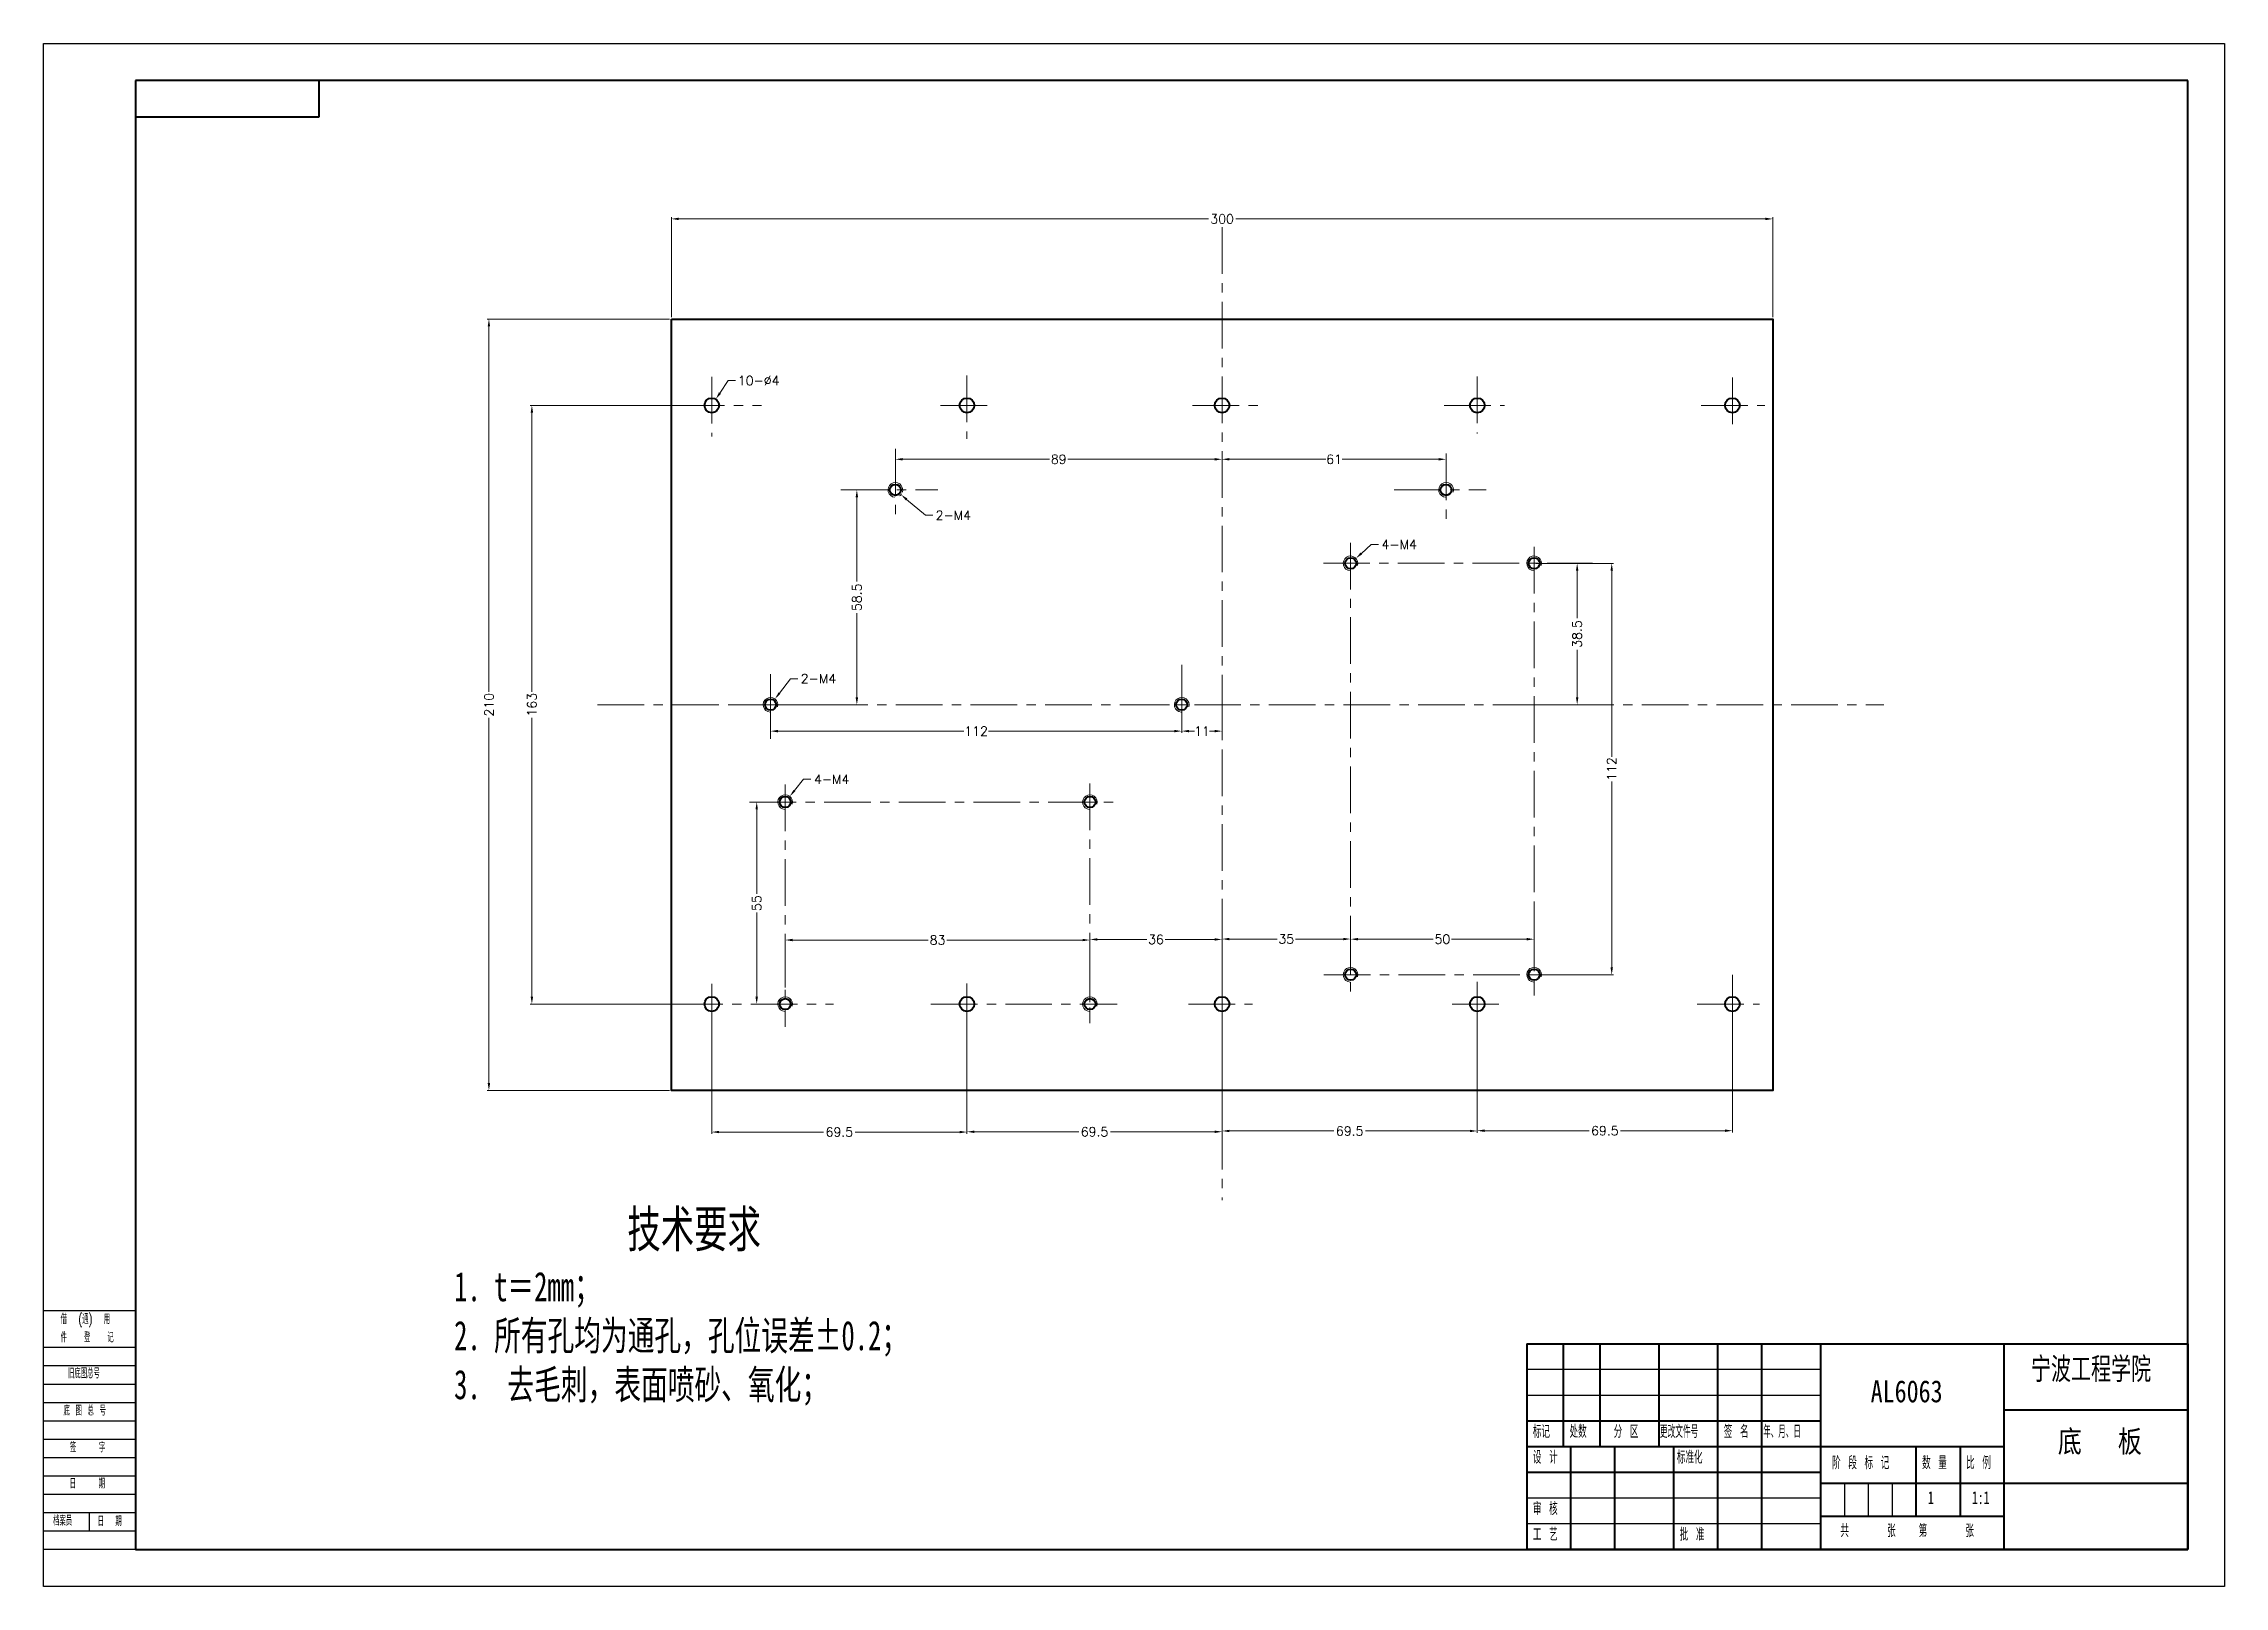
# Model space of a CAD drawing. Header units: millimetres. Extents: x 3503 to 5815, y 10620 to 13746.
# Drawn here: x 3503 to 4097, y 10620 to 11040 of the extents above; entities outside this region: 2.
import ezdxf

# ---------------------------------------------------------------- set-up
doc = ezdxf.new("R2010")
doc.units = ezdxf.units.MM
doc.header["$PDMODE"] = 3
doc.header["$PDSIZE"] = 0.3125
doc.linetypes.add('CENTERX2', pattern=[20.32, 12.7, -2.54, 2.54, -2.54])
doc.linetypes.add('EB_DASHDOT', pattern=[39, 30, -3, 3, -3])
for name, color, linetype, lineweight in [('CAXA0', 7, 'Continuous', 40), ('CAXA1', 1, 'EB_DASHDOT', 15), ('CAXA3', 7, 'Continuous', 25), ('dim', 82, 'Continuous', 15), ('中心线层', 1, 'CENTERX2', 15), ('粗实线', 7, 'Continuous', 40)]:
    doc.layers.add(name, color=color, linetype=linetype, lineweight=lineweight)
doc.styles.add('ROMANC', font='romanc.shx', dxfattribs={"bigfont": 'gbcbig.shx'})
doc.styles.add('TextStyle0', font='txt', dxfattribs={"width": 0.599418, "bigfont": 'gbcbig.shx'})
doc.styles.add('TextStyle1', font='txt', dxfattribs={"width": 0.585181, "bigfont": 'gbcbig.shx'})
doc.styles.add('UserTxtStyle1', font='txt', dxfattribs={"width": 0.667, "bigfont": 'gbcbig.shx'})
doc.styles.add('标准', font='txt', dxfattribs={"width": 0.667, "bigfont": 'gbcbig.shx'})
doc.dimstyles.new('YanXiu', dxfattribs={"dimtxt": 2.5, "dimasz": 2.2, "dimexe": 0.66, "dimexo": 0.66, "dimgap": 0.66, "dimtad": 0, "dimtoh": 1, "dimdsep": 46, "dimtxsty": 'ROMANC', "dimcen": 0, "dimclrd": 256, "dimclre": 131, "dimclrt": 42, "dimazin": 2, "dimtfac": 1, "dimtofl": 0, "dimtmove": 0, "dimatfit": 3, "dimfxl": 0, "dimlwd": 5, "dimlwe": 5, "dimarcsym": 0})

# ---------------------------------------------------------------- blocks, each defined once
blk = doc.blocks.new('*D1825')
at = {"layer": 'Defpoints', "color": 0, "transparency": 16777216}
for p in [(3673.65, 10964.98), (3623.95, 10754.98), (3673.65, 10754.98)]:
    blk.add_point(p, dxfattribs=at)
at = {"layer": 'dim', "color": 131, "lineweight": 13, "transparency": 16777216}
for p, q in [((3673.15, 10964.98), (3623.45, 10964.98)), ((3673.15, 10754.98), (3623.45, 10754.98))]:
    blk.add_line(p, q, dxfattribs=at)
at = {"layer": 'dim', "lineweight": 13, "transparency": 16777216}
for p, q in [((3623.95, 10962.98), (3623.95, 10863.52)), ((3623.95, 10756.98), (3623.95, 10856.45))]:
    blk.add_line(p, q, dxfattribs=at)
at = {"layer": 'dim', "transparency": 16777216}
for points in [[(3623.61, 10962.98), (3624.28, 10962.98), (3623.95, 10964.98)], [(3623.61, 10756.98), (3624.28, 10756.98), (3623.95, 10754.98)]]:
    blk.add_solid(points, dxfattribs=at)
at = {"layer": 'dim', "color": 42, "transparency": 16777216, "insert": (3623.95, 10859.98), "char_height": 2.5, "attachment_point": 5, "rotation": 90, "style": 'ROMANC'}
blk.add_mtext('210', dxfattribs=at)
blk = doc.blocks.new('*D1826')
at = {"layer": 'Defpoints', "color": 0, "transparency": 16777216}
for p in [(3680.65, 10941.48), (3635.65, 10778.48), (3680.65, 10778.48)]:
    blk.add_point(p, dxfattribs=at)
at = {"layer": 'dim', "color": 131, "lineweight": 13, "transparency": 16777216}
for p, q in [((3680.15, 10941.48), (3635.15, 10941.48)), ((3680.15, 10778.48), (3635.15, 10778.48))]:
    blk.add_line(p, q, dxfattribs=at)
at = {"layer": 'dim', "lineweight": 13, "transparency": 16777216}
for p, q in [((3635.65, 10939.48), (3635.65, 10863.52)), ((3635.65, 10780.48), (3635.65, 10856.45))]:
    blk.add_line(p, q, dxfattribs=at)
at = {"layer": 'dim', "transparency": 16777216}
for points in [[(3635.32, 10939.48), (3635.98, 10939.48), (3635.65, 10941.48)], [(3635.32, 10780.48), (3635.98, 10780.48), (3635.65, 10778.48)]]:
    blk.add_solid(points, dxfattribs=at)
at = {"layer": 'dim', "color": 42, "transparency": 16777216, "insert": (3635.65, 10859.98), "char_height": 2.5, "attachment_point": 5, "rotation": 90, "style": 'ROMANC'}
blk.add_mtext('163', dxfattribs=at)
blk = doc.blocks.new('*D1827')
at = {"layer": 'Defpoints', "color": 0, "transparency": 16777216}
for p in [(3973.65, 10992.25), (3673.65, 10964.98), (3973.65, 10964.98)]:
    blk.add_point(p, dxfattribs=at)
at = {"layer": 'dim', "color": 131, "lineweight": 13, "transparency": 16777216}
for p, q in [((3673.65, 10965.48), (3673.65, 10992.75)), ((3973.65, 10965.48), (3973.65, 10992.75))]:
    blk.add_line(p, q, dxfattribs=at)
at = {"layer": 'dim', "lineweight": 13, "transparency": 16777216}
for p, q in [((3675.65, 10992.25), (3819.94, 10992.25)), ((3971.65, 10992.25), (3827.36, 10992.25))]:
    blk.add_line(p, q, dxfattribs=at)
at = {"layer": 'dim', "transparency": 16777216}
for points in [[(3675.65, 10992.59), (3675.65, 10991.92), (3673.65, 10992.25)], [(3971.65, 10992.59), (3971.65, 10991.92), (3973.65, 10992.25)]]:
    blk.add_solid(points, dxfattribs=at)
at = {"layer": 'dim', "color": 42, "transparency": 16777216, "insert": (3823.65, 10992.25), "char_height": 2.5, "attachment_point": 5, "style": 'ROMANC'}
blk.add_mtext('300', dxfattribs=at)
blk = doc.blocks.new('*D1834')
at = {"layer": 'Defpoints', "color": 0, "transparency": 16777216}
for p in [(3858.65, 10799.73), (3908.65, 10796.16), (3908.65, 10790.48)]:
    blk.add_point(p, dxfattribs=at)
at = {"layer": 'dim', "color": 131, "lineweight": 13, "transparency": 16777216}
for p, q in [((3858.65, 10799.23), (3858.65, 10795.66)), ((3908.65, 10790.98), (3908.65, 10796.66))]:
    blk.add_line(p, q, dxfattribs=at)
at = {"layer": 'dim', "lineweight": 13, "transparency": 16777216}
for p, q in [((3860.65, 10796.16), (3881.13, 10796.16)), ((3906.65, 10796.16), (3886.17, 10796.16))]:
    blk.add_line(p, q, dxfattribs=at)
at = {"layer": 'dim', "transparency": 16777216}
for points in [[(3860.65, 10796.49), (3860.65, 10795.82), (3858.65, 10796.16)], [(3906.65, 10796.49), (3906.65, 10795.82), (3908.65, 10796.16)]]:
    blk.add_solid(points, dxfattribs=at)
at = {"layer": 'dim', "color": 42, "transparency": 16777216, "insert": (3883.65, 10796.16), "char_height": 2.5, "attachment_point": 5, "style": 'ROMANC'}
blk.add_mtext('50', dxfattribs=at)
blk = doc.blocks.new('*D1835')
at = {"layer": 'Defpoints', "color": 0, "transparency": 16777216}
for p in [(3908.65, 10898.48), (3908.65, 10786.48), (3929.77, 10786.48)]:
    blk.add_point(p, dxfattribs=at)
at = {"layer": 'dim', "color": 131, "lineweight": 13, "transparency": 16777216}
for p, q in [((3909.15, 10898.48), (3930.27, 10898.48)), ((3909.15, 10786.48), (3930.27, 10786.48))]:
    blk.add_line(p, q, dxfattribs=at)
at = {"layer": 'dim', "lineweight": 13, "transparency": 16777216}
for p, q in [((3929.77, 10896.48), (3929.77, 10845.84)), ((3929.77, 10788.48), (3929.77, 10839.13))]:
    blk.add_line(p, q, dxfattribs=at)
at = {"layer": 'dim', "transparency": 16777216}
for points in [[(3929.44, 10896.48), (3930.11, 10896.48), (3929.77, 10898.48)], [(3929.44, 10788.48), (3930.11, 10788.48), (3929.77, 10786.48)]]:
    blk.add_solid(points, dxfattribs=at)
at = {"layer": 'dim', "color": 42, "transparency": 16777216, "insert": (3929.77, 10842.48), "char_height": 2.5, "attachment_point": 5, "rotation": 90, "style": 'ROMANC'}
blk.add_mtext('112', dxfattribs=at)
blk = doc.blocks.new('*D1837')
at = {"layer": 'Defpoints', "color": 0, "transparency": 16777216}
for p in [(3724.17, 10918.48), (3730.65, 10918.48), (3704.65, 10859.98)]:
    blk.add_point(p, dxfattribs=at)
at = {"layer": 'dim', "color": 131, "lineweight": 13, "transparency": 16777216}
for p, q in [((3730.15, 10918.48), (3723.67, 10918.48)), ((3705.15, 10859.98), (3724.67, 10859.98))]:
    blk.add_line(p, q, dxfattribs=at)
at = {"layer": 'dim', "lineweight": 13, "transparency": 16777216}
for p, q in [((3724.17, 10916.48), (3724.17, 10893.54)), ((3724.17, 10861.98), (3724.17, 10884.93))]:
    blk.add_line(p, q, dxfattribs=at)
at = {"layer": 'dim', "transparency": 16777216}
for points in [[(3723.83, 10916.48), (3724.5, 10916.48), (3724.17, 10918.48)], [(3723.83, 10861.98), (3724.5, 10861.98), (3724.17, 10859.98)]]:
    blk.add_solid(points, dxfattribs=at)
at = {"layer": 'dim', "color": 42, "transparency": 16777216, "insert": (3724.17, 10889.23), "char_height": 2.5, "attachment_point": 5, "rotation": 90, "style": 'ROMANC'}
blk.add_mtext('58.5', dxfattribs=at)
blk = doc.blocks.new('*D1839')
at = {"layer": 'Defpoints', "color": 0, "transparency": 16777216}
for p in [(3787.65, 10795.93), (3704.65, 10782.48), (3787.65, 10782.48)]:
    blk.add_point(p, dxfattribs=at)
at = {"layer": 'dim', "color": 131, "lineweight": 13, "transparency": 16777216}
for p, q in [((3704.65, 10782.98), (3704.65, 10796.43)), ((3787.65, 10782.98), (3787.65, 10796.43))]:
    blk.add_line(p, q, dxfattribs=at)
at = {"layer": 'dim', "lineweight": 13, "transparency": 16777216}
for p, q in [((3706.65, 10795.93), (3743.63, 10795.93)), ((3785.65, 10795.93), (3748.67, 10795.93))]:
    blk.add_line(p, q, dxfattribs=at)
at = {"layer": 'dim', "transparency": 16777216}
for points in [[(3706.65, 10796.26), (3706.65, 10795.6), (3704.65, 10795.93)], [(3785.65, 10796.26), (3785.65, 10795.6), (3787.65, 10795.93)]]:
    blk.add_solid(points, dxfattribs=at)
at = {"layer": 'dim', "color": 42, "transparency": 16777216, "insert": (3746.15, 10795.93), "char_height": 2.5, "attachment_point": 5, "style": 'ROMANC'}
blk.add_mtext('83', dxfattribs=at)
blk = doc.blocks.new('*D1840')
at = {"layer": 'Defpoints', "color": 0, "transparency": 16777216}
for p in [(3704.65, 10833.48), (3696.89, 10778.48), (3704.65, 10778.48)]:
    blk.add_point(p, dxfattribs=at)
at = {"layer": 'dim', "color": 131, "lineweight": 13, "transparency": 16777216}
for p, q in [((3704.15, 10833.48), (3696.39, 10833.48)), ((3704.15, 10778.48), (3696.39, 10778.48))]:
    blk.add_line(p, q, dxfattribs=at)
at = {"layer": 'dim', "lineweight": 13, "transparency": 16777216}
for p, q in [((3696.89, 10831.48), (3696.89, 10808.51)), ((3696.89, 10780.48), (3696.89, 10803.46))]:
    blk.add_line(p, q, dxfattribs=at)
at = {"layer": 'dim', "transparency": 16777216}
for points in [[(3696.55, 10831.48), (3697.22, 10831.48), (3696.89, 10833.48)], [(3696.55, 10780.48), (3697.22, 10780.48), (3696.89, 10778.48)]]:
    blk.add_solid(points, dxfattribs=at)
at = {"layer": 'dim', "color": 42, "transparency": 16777216, "insert": (3696.89, 10805.98), "char_height": 2.5, "attachment_point": 5, "rotation": 90, "style": 'ROMANC'}
blk.add_mtext('55', dxfattribs=at)
blk = doc.blocks.new('*D1841')
at = {"layer": 'Defpoints', "color": 0, "transparency": 16777216}
for p in [(3684.65, 10778.48), (3754.15, 10778.48), (3754.15, 10743.65)]:
    blk.add_point(p, dxfattribs=at)
at = {"layer": 'dim', "color": 131, "lineweight": 13, "transparency": 16777216}
for p, q in [((3684.65, 10777.99), (3684.65, 10743.15)), ((3754.15, 10777.99), (3754.15, 10743.15))]:
    blk.add_line(p, q, dxfattribs=at)
at = {"layer": 'dim', "lineweight": 13, "transparency": 16777216}
for p, q in [((3686.65, 10743.65), (3715.09, 10743.65)), ((3752.15, 10743.65), (3723.71, 10743.65))]:
    blk.add_line(p, q, dxfattribs=at)
at = {"layer": 'dim', "transparency": 16777216}
for points in [[(3686.65, 10743.99), (3686.65, 10743.32), (3684.65, 10743.65)], [(3752.15, 10743.99), (3752.15, 10743.32), (3754.15, 10743.65)]]:
    blk.add_solid(points, dxfattribs=at)
at = {"layer": 'dim', "color": 42, "transparency": 16777216, "insert": (3719.4, 10743.65), "char_height": 2.5, "attachment_point": 5, "style": 'ROMANC'}
blk.add_mtext('69.5', dxfattribs=at)
blk = doc.blocks.new('*D1842')
at = {"layer": 'Defpoints', "color": 0, "transparency": 16777216}
for p in [(3754.15, 10778.48), (3823.65, 10778.48), (3823.65, 10743.73)]:
    blk.add_point(p, dxfattribs=at)
at = {"layer": 'dim', "color": 131, "lineweight": 13, "transparency": 16777216}
for p, q in [((3754.15, 10777.99), (3754.15, 10743.23)), ((3823.65, 10777.99), (3823.65, 10743.23))]:
    blk.add_line(p, q, dxfattribs=at)
at = {"layer": 'dim', "lineweight": 13, "transparency": 16777216}
for p, q in [((3756.15, 10743.73), (3784.59, 10743.73)), ((3821.65, 10743.73), (3793.21, 10743.73))]:
    blk.add_line(p, q, dxfattribs=at)
at = {"layer": 'dim', "transparency": 16777216}
for points in [[(3756.15, 10744.06), (3756.15, 10743.4), (3754.15, 10743.73)], [(3821.65, 10744.06), (3821.65, 10743.4), (3823.65, 10743.73)]]:
    blk.add_solid(points, dxfattribs=at)
at = {"layer": 'dim', "color": 42, "transparency": 16777216, "insert": (3788.9, 10743.73), "char_height": 2.5, "attachment_point": 5, "style": 'ROMANC'}
blk.add_mtext('69.5', dxfattribs=at)
blk = doc.blocks.new('*D1843')
at = {"layer": 'Defpoints', "color": 0, "transparency": 16777216}
for p in [(3823.65, 10778.48), (3893.15, 10778.48), (3893.15, 10743.94)]:
    blk.add_point(p, dxfattribs=at)
at = {"layer": 'dim', "color": 131, "lineweight": 13, "transparency": 16777216}
for p, q in [((3823.65, 10777.99), (3823.65, 10743.44)), ((3893.15, 10777.99), (3893.15, 10743.44))]:
    blk.add_line(p, q, dxfattribs=at)
at = {"layer": 'dim', "lineweight": 13, "transparency": 16777216}
for p, q in [((3825.65, 10743.94), (3854.09, 10743.94)), ((3891.15, 10743.94), (3862.71, 10743.94))]:
    blk.add_line(p, q, dxfattribs=at)
at = {"layer": 'dim', "transparency": 16777216}
for points in [[(3825.65, 10744.27), (3825.65, 10743.61), (3823.65, 10743.94)], [(3891.15, 10744.27), (3891.15, 10743.61), (3893.15, 10743.94)]]:
    blk.add_solid(points, dxfattribs=at)
at = {"layer": 'dim', "color": 42, "transparency": 16777216, "insert": (3858.4, 10743.94), "char_height": 2.5, "attachment_point": 5, "style": 'ROMANC'}
blk.add_mtext('69.5', dxfattribs=at)
blk = doc.blocks.new('*D1844')
at = {"layer": 'Defpoints', "color": 0, "transparency": 16777216}
for p in [(3893.15, 10778.48), (3962.65, 10778.48), (3962.65, 10744.02)]:
    blk.add_point(p, dxfattribs=at)
at = {"layer": 'dim', "color": 131, "lineweight": 13, "transparency": 16777216}
for p, q in [((3893.15, 10777.99), (3893.15, 10743.52)), ((3962.65, 10777.99), (3962.65, 10743.52))]:
    blk.add_line(p, q, dxfattribs=at)
at = {"layer": 'dim', "lineweight": 13, "transparency": 16777216}
for p, q in [((3895.15, 10744.02), (3923.59, 10744.02)), ((3960.65, 10744.02), (3932.21, 10744.02))]:
    blk.add_line(p, q, dxfattribs=at)
at = {"layer": 'dim', "transparency": 16777216}
for points in [[(3895.15, 10744.36), (3895.15, 10743.69), (3893.15, 10744.02)], [(3960.65, 10744.36), (3960.65, 10743.69), (3962.65, 10744.02)]]:
    blk.add_solid(points, dxfattribs=at)
at = {"layer": 'dim', "color": 42, "transparency": 16777216, "insert": (3927.9, 10744.02), "char_height": 2.5, "attachment_point": 5, "style": 'ROMANC'}
blk.add_mtext('69.5', dxfattribs=at)
blk = doc.blocks.new('*D1845')
at = {"layer": 'Defpoints', "color": 0, "transparency": 16777216}
for p in [(3823.65, 10796.09), (3787.65, 10778.48), (3823.65, 10778.48)]:
    blk.add_point(p, dxfattribs=at)
at = {"layer": 'dim', "color": 131, "lineweight": 13, "transparency": 16777216}
for p, q in [((3787.65, 10778.98), (3787.65, 10796.59)), ((3823.65, 10778.98), (3823.65, 10796.59))]:
    blk.add_line(p, q, dxfattribs=at)
at = {"layer": 'dim', "lineweight": 13, "transparency": 16777216}
for p, q in [((3789.65, 10796.09), (3803.13, 10796.09)), ((3821.65, 10796.09), (3808.17, 10796.09))]:
    blk.add_line(p, q, dxfattribs=at)
at = {"layer": 'dim', "transparency": 16777216}
for points in [[(3789.65, 10796.42), (3789.65, 10795.76), (3787.65, 10796.09)], [(3821.65, 10796.42), (3821.65, 10795.76), (3823.65, 10796.09)]]:
    blk.add_solid(points, dxfattribs=at)
at = {"layer": 'dim', "color": 42, "transparency": 16777216, "insert": (3805.65, 10796.09), "char_height": 2.5, "attachment_point": 5, "style": 'ROMANC'}
blk.add_mtext('36', dxfattribs=at)
blk = doc.blocks.new('*D1846')
at = {"layer": 'Defpoints', "color": 0, "transparency": 16777216}
for p in [(3858.65, 10796.2), (3858.65, 10786.48), (3823.65, 10778.48)]:
    blk.add_point(p, dxfattribs=at)
at = {"layer": 'dim', "color": 131, "lineweight": 13, "transparency": 16777216}
for p, q in [((3823.65, 10778.98), (3823.65, 10796.7)), ((3858.65, 10786.98), (3858.65, 10796.7))]:
    blk.add_line(p, q, dxfattribs=at)
at = {"layer": 'dim', "lineweight": 13, "transparency": 16777216}
for p, q in [((3825.65, 10796.2), (3838.63, 10796.2)), ((3856.65, 10796.2), (3843.67, 10796.2))]:
    blk.add_line(p, q, dxfattribs=at)
at = {"layer": 'dim', "transparency": 16777216}
for points in [[(3825.65, 10796.53), (3825.65, 10795.86), (3823.65, 10796.2)], [(3856.65, 10796.53), (3856.65, 10795.86), (3858.65, 10796.2)]]:
    blk.add_solid(points, dxfattribs=at)
at = {"layer": 'dim', "color": 42, "transparency": 16777216, "insert": (3841.15, 10796.2), "char_height": 2.5, "attachment_point": 5, "style": 'ROMANC'}
blk.add_mtext('35', dxfattribs=at)
blk = doc.blocks.new('*D1847')
at = {"layer": 'Defpoints', "color": 0, "transparency": 16777216}
for p in [(3823.65, 10926.81), (3734.65, 10918.87), (3823.65, 10918.87)]:
    blk.add_point(p, dxfattribs=at)
at = {"layer": 'dim', "color": 131, "lineweight": 13, "transparency": 16777216}
for p, q in [((3734.65, 10919.37), (3734.65, 10927.31)), ((3823.65, 10919.37), (3823.65, 10927.31))]:
    blk.add_line(p, q, dxfattribs=at)
at = {"layer": 'dim', "lineweight": 13, "transparency": 16777216}
for p, q in [((3736.65, 10926.81), (3776.63, 10926.81)), ((3821.65, 10926.81), (3781.67, 10926.81))]:
    blk.add_line(p, q, dxfattribs=at)
at = {"layer": 'dim', "transparency": 16777216}
for points in [[(3736.65, 10927.14), (3736.65, 10926.47), (3734.65, 10926.81)], [(3821.65, 10927.14), (3821.65, 10926.47), (3823.65, 10926.81)]]:
    blk.add_solid(points, dxfattribs=at)
at = {"layer": 'dim', "color": 42, "transparency": 16777216, "insert": (3779.15, 10926.81), "char_height": 2.5, "attachment_point": 5, "style": 'ROMANC'}
blk.add_mtext('89', dxfattribs=at)
blk = doc.blocks.new('*D1848')
at = {"layer": 'Defpoints', "color": 0, "transparency": 16777216}
for p in [(3700.65, 10855.98), (3812.65, 10855.98), (3812.65, 10852.8)]:
    blk.add_point(p, dxfattribs=at)
at = {"layer": 'dim', "color": 131, "lineweight": 13, "transparency": 16777216}
for p, q in [((3700.65, 10855.49), (3700.65, 10852.3)), ((3812.65, 10855.49), (3812.65, 10852.3))]:
    blk.add_line(p, q, dxfattribs=at)
at = {"layer": 'dim', "lineweight": 13, "transparency": 16777216}
for p, q in [((3702.65, 10852.8), (3753.29, 10852.8)), ((3810.65, 10852.8), (3760.01, 10852.8))]:
    blk.add_line(p, q, dxfattribs=at)
at = {"layer": 'dim', "transparency": 16777216}
for points in [[(3702.65, 10853.14), (3702.65, 10852.47), (3700.65, 10852.8)], [(3810.65, 10853.14), (3810.65, 10852.47), (3812.65, 10852.8)]]:
    blk.add_solid(points, dxfattribs=at)
at = {"layer": 'dim', "color": 42, "transparency": 16777216, "insert": (3756.65, 10852.8), "char_height": 2.5, "attachment_point": 5, "style": 'ROMANC'}
blk.add_mtext('112', dxfattribs=at)
blk = doc.blocks.new('*D1849')
at = {"layer": 'Defpoints', "color": 0, "transparency": 16777216}
for p in [(3812.65, 10859.98), (3823.65, 10859.98), (3823.65, 10852.8)]:
    blk.add_point(p, dxfattribs=at)
at = {"layer": 'dim', "color": 131, "lineweight": 13, "transparency": 16777216}
for p, q in [((3812.65, 10859.49), (3812.65, 10852.3)), ((3823.65, 10859.49), (3823.65, 10852.3))]:
    blk.add_line(p, q, dxfattribs=at)
at = {"layer": 'dim', "lineweight": 13, "transparency": 16777216}
for p, q in [((3814.65, 10852.8), (3816.1, 10852.8)), ((3821.65, 10852.8), (3820.2, 10852.8))]:
    blk.add_line(p, q, dxfattribs=at)
at = {"layer": 'dim', "transparency": 16777216}
for points in [[(3814.65, 10853.14), (3814.65, 10852.47), (3812.65, 10852.8)], [(3821.65, 10853.14), (3821.65, 10852.47), (3823.65, 10852.8)]]:
    blk.add_solid(points, dxfattribs=at)
at = {"layer": 'dim', "color": 42, "transparency": 16777216, "insert": (3818.15, 10852.8), "char_height": 2.5, "attachment_point": 5, "style": 'ROMANC'}
blk.add_mtext('11', dxfattribs=at)
blk = doc.blocks.new('*D1850')
at = {"layer": 'Defpoints', "color": 0, "transparency": 16777216}
for p in [(3823.65, 10926.81), (3823.65, 10918.79), (3884.65, 10918.79)]:
    blk.add_point(p, dxfattribs=at)
at = {"layer": 'dim', "color": 131, "lineweight": 13, "transparency": 16777216}
for p, q in [((3823.65, 10919.29), (3823.65, 10927.31)), ((3884.65, 10919.29), (3884.65, 10927.31))]:
    blk.add_line(p, q, dxfattribs=at)
at = {"layer": 'dim', "lineweight": 13, "transparency": 16777216}
for p, q in [((3825.65, 10926.81), (3851.92, 10926.81)), ((3882.65, 10926.81), (3856.38, 10926.81))]:
    blk.add_line(p, q, dxfattribs=at)
at = {"layer": 'dim', "transparency": 16777216}
for points in [[(3825.65, 10927.14), (3825.65, 10926.47), (3823.65, 10926.81)], [(3882.65, 10927.14), (3882.65, 10926.47), (3884.65, 10926.81)]]:
    blk.add_solid(points, dxfattribs=at)
at = {"layer": 'dim', "color": 42, "transparency": 16777216, "insert": (3854.15, 10926.81), "char_height": 2.5, "attachment_point": 5, "style": 'ROMANC'}
blk.add_mtext('61', dxfattribs=at)
blk = doc.blocks.new('*D1851')
at = {"layer": 'Defpoints', "color": 0, "transparency": 16777216}
for p in [(3908.65, 10898.48), (3908.65, 10859.98), (3920.36, 10859.98)]:
    blk.add_point(p, dxfattribs=at)
at = {"layer": 'dim', "color": 131, "lineweight": 13, "transparency": 16777216}
for p, q in [((3909.15, 10898.48), (3920.86, 10898.48)), ((3909.15, 10859.98), (3920.86, 10859.98))]:
    blk.add_line(p, q, dxfattribs=at)
at = {"layer": 'dim', "lineweight": 13, "transparency": 16777216}
for p, q in [((3920.36, 10896.48), (3920.36, 10883.54)), ((3920.36, 10861.98), (3920.36, 10874.93))]:
    blk.add_line(p, q, dxfattribs=at)
at = {"layer": 'dim', "transparency": 16777216}
for points in [[(3920.03, 10896.48), (3920.7, 10896.48), (3920.36, 10898.48)], [(3920.03, 10861.98), (3920.7, 10861.98), (3920.36, 10859.98)]]:
    blk.add_solid(points, dxfattribs=at)
at = {"layer": 'dim', "color": 42, "transparency": 16777216, "insert": (3920.36, 10879.23), "char_height": 2.5, "attachment_point": 5, "rotation": 90, "style": 'ROMANC'}
blk.add_mtext('38.5', dxfattribs=at)
blk = doc.blocks.new('CAXBLOCK1230', base_point=(1092.15, 1364.93))
at = {"layer": 'CAXA3'}
for p, q in [((1092.15, 1429.93), (1067.15, 1429.93)), ((1092.15, 1419.93), (1067.15, 1419.93)), ((1092.15, 1414.93), (1067.15, 1414.93)), ((1092.15, 1409.93), (1067.15, 1409.93)), ((1092.15, 1404.93), (1067.15, 1404.93)), ((1092.15, 1399.93), (1067.15, 1399.93)), ((1092.15, 1394.93), (1067.15, 1394.93)), ((1092.15, 1389.93), (1067.15, 1389.93)), ((1092.15, 1384.93), (1067.15, 1384.93)), ((1092.15, 1379.93), (1067.15, 1379.93)), ((1092.15, 1374.93), (1067.15, 1374.93)), ((1079.65, 1369.93), (1079.65, 1374.93)), ((1092.15, 1369.93), (1067.15, 1369.93)), ((1092.15, 1364.93), (1067.15, 1364.93))]:
    blk.add_line(p, q, dxfattribs=at)
at = {"layer": 'CAXA0', "linetype": 'Continuous', "lineweight": 25, "char_height": 2.6, "attachment_point": 1}
for s, insert, style in [('借  (通)  用', (1071.79, 1428.96), '标准'), ('件   登   记', (1071.79, 1423.97), '标准'), ('旧底图总号', (1073.79, 1414.18), '标准'), ('底 图 总 号', (1072.56, 1404.05), '标准'), ('签    字', (1074.31, 1394.03), '标准'), ('日    期', (1074.22, 1384.18), 'UserTxtStyle1'), ('档案员', (1069.73, 1374.07), '标准'), ('日  期', (1081.85, 1373.93), '标准')]:
    blk.add_mtext(s, dxfattribs=dict(at, insert=insert, style=style))
blk = doc.blocks.new('*D1878')
at = {"layer": 'Defpoints', "color": 0, "transparency": 16777216}
for p in [(3685.75, 10943.15), (3683.55, 10939.82)]:
    blk.add_point(p, dxfattribs=at)
at = {"layer": 'dim', "lineweight": 13, "transparency": 16777216}
for p, q in [((3689.1, 10948.24), (3686.85, 10944.82)), ((3691.1, 10948.24), (3689.1, 10948.24))]:
    blk.add_line(p, q, dxfattribs=at)
at = {"layer": 'dim', "transparency": 16777216}
blk.add_solid([(3686.57, 10945.01), (3687.13, 10944.64), (3685.75, 10943.15)], dxfattribs=at)
at = {"layer": 'dim', "color": 42, "transparency": 16777216, "insert": (3697.43, 10948.24), "char_height": 2.5, "attachment_point": 5, "style": 'ROMANC'}
blk.add_mtext('10-∅4', dxfattribs=at)
blk = doc.blocks.new('*D1879')
at = {"layer": 'Defpoints', "color": 0, "transparency": 16777216}
for p in [(3705.9, 10835.05), (3703.4, 10831.92)]:
    blk.add_point(p, dxfattribs=at)
at = {"layer": 'dim', "lineweight": 13, "transparency": 16777216}
for p, q in [((3709.63, 10839.69), (3707.15, 10836.61)), ((3711.63, 10839.69), (3709.63, 10839.69))]:
    blk.add_line(p, q, dxfattribs=at)
at = {"layer": 'dim', "transparency": 16777216}
blk.add_solid([(3706.89, 10836.81), (3707.41, 10836.4), (3705.9, 10835.05)], dxfattribs=at)
at = {"layer": 'dim', "color": 42, "transparency": 16777216, "insert": (3717.3, 10839.69), "char_height": 2.5, "attachment_point": 5, "style": 'ROMANC'}
blk.add_mtext('4-M4', dxfattribs=at)
blk = doc.blocks.new('*D1880')
at = {"layer": 'Defpoints', "color": 0, "transparency": 16777216}
for p in [(3699.44, 10858.4), (3701.87, 10861.57)]:
    blk.add_point(p, dxfattribs=at)
at = {"layer": 'dim', "lineweight": 13, "transparency": 16777216}
for p, q in [((3706.08, 10867.08), (3703.08, 10863.16)), ((3708.08, 10867.08), (3706.08, 10867.08))]:
    blk.add_line(p, q, dxfattribs=at)
at = {"layer": 'dim', "transparency": 16777216}
blk.add_solid([(3702.82, 10863.36), (3703.34, 10862.96), (3701.87, 10861.57)], dxfattribs=at)
at = {"layer": 'dim', "color": 42, "transparency": 16777216, "insert": (3713.7, 10867.08), "char_height": 2.5, "attachment_point": 5, "style": 'ROMANC'}
blk.add_mtext('2-M4', dxfattribs=at)
blk = doc.blocks.new('*D1881')
at = {"layer": 'Defpoints', "color": 0, "transparency": 16777216}
for p in [(3733.12, 10919.78), (3736.18, 10917.19)]:
    blk.add_point(p, dxfattribs=at)
at = {"layer": 'dim', "lineweight": 13, "transparency": 16777216}
for p, q in [((3742.82, 10911.56), (3737.7, 10915.9)), ((3744.82, 10911.56), (3742.82, 10911.56))]:
    blk.add_line(p, q, dxfattribs=at)
at = {"layer": 'dim', "color": 131, "lineweight": 13, "transparency": 16777216}
blk.add_arc((3734.65, 10918.48), 2, 305.39235, 328.62047, dxfattribs=at)
at = {"layer": 'dim', "transparency": 16777216}
blk.add_solid([(3737.92, 10916.15), (3737.49, 10915.64), (3736.18, 10917.19)], dxfattribs=at)
at = {"layer": 'dim', "color": 42, "transparency": 16777216, "insert": (3750.44, 10911.56), "char_height": 2.5, "attachment_point": 5, "style": 'ROMANC'}
blk.add_mtext('2-M4', dxfattribs=at)
blk = doc.blocks.new('*D1882')
at = {"layer": 'Defpoints', "color": 0, "transparency": 16777216}
for p in [(3857.18, 10897.13), (3860.12, 10899.84)]:
    blk.add_point(p, dxfattribs=at)
at = {"layer": 'dim', "lineweight": 13, "transparency": 16777216}
for p, q in [((3864.23, 10903.63), (3861.59, 10901.2)), ((3866.23, 10903.63), (3864.23, 10903.63))]:
    blk.add_line(p, q, dxfattribs=at)
at = {"layer": 'dim', "transparency": 16777216}
blk.add_solid([(3861.36, 10901.44), (3861.82, 10900.95), (3860.12, 10899.84)], dxfattribs=at)
at = {"layer": 'dim', "color": 42, "transparency": 16777216, "insert": (3871.9, 10903.63), "char_height": 2.5, "attachment_point": 5, "style": 'ROMANC'}
blk.add_mtext('4-M4', dxfattribs=at)

msp = doc.modelspace()

# ---------------------------------------------------------------- linework, layer by layer
at = {"layer": 'CAXA0', "linetype": 'Continuous'}
for p, q in [((4086.654, 11029.966), (3527.654, 11029.966)), ((3527.654, 11029.966), (3527.654, 10629.966)), ((4086.654, 10629.966), (4086.654, 11029.966)), ((3906.654, 10685.966), (3906.654, 10629.966)), ((3906.654, 10685.966), (4086.654, 10685.966)), ((3916.654, 10657.966), (3916.654, 10685.966)), ((3926.654, 10657.966), (3926.654, 10685.966)), ((3942.654, 10657.966), (3942.654, 10685.966)), ((3958.654, 10657.966), (3958.654, 10685.966)), ((3970.654, 10657.966), (3970.654, 10685.966)), ((3986.654, 10685.966), (3986.654, 10629.966)), ((4036.654, 10629.966), (4036.654, 10685.966)), ((4086.654, 10685.966), (4086.654, 10629.966)), ((3986.654, 10664.966), (3906.654, 10664.966)), ((4086.654, 10667.966), (4036.654, 10667.966)), ((4036.654, 10657.966), (3906.654, 10657.966)), ((3918.654, 10629.966), (3918.654, 10657.966)), ((3930.654, 10629.966), (3930.654, 10657.966)), ((3946.654, 10629.966), (3946.654, 10657.966)), ((3958.654, 10629.966), (3958.654, 10657.966)), ((3970.654, 10629.966), (3970.654, 10657.966)), ((4012.654, 10657.966), (4012.654, 10638.966)), ((4024.654, 10657.966), (4024.654, 10638.966)), ((3986.654, 10650.966), (3906.654, 10650.966)), ((4036.654, 10647.966), (3986.654, 10647.966)), ((4086.654, 10647.966), (4036.654, 10647.966)), ((4036.654, 10638.966), (3986.654, 10638.966)), ((3527.654, 10629.966), (4086.654, 10629.966)), ((4086.654, 10629.966), (3906.654, 10629.966))]:
    msp.add_line(p, q, dxfattribs=at)
at = {"layer": 'CAXA0'}
for p, q in [((3577.654, 11029.966), (3577.654, 11019.966)), ((3577.654, 11019.966), (3527.654, 11019.966))]:
    msp.add_line(p, q, dxfattribs=at)
at = {"layer": 'CAXA3', "linetype": 'Continuous', "lineweight": 25}
for p, q in [((3502.654, 11039.966), (4096.654, 11039.966)), ((3502.654, 10619.966), (3502.654, 11039.966)), ((4096.654, 11039.966), (4096.654, 10619.966)), ((3986.654, 10678.966), (3906.654, 10678.966)), ((3986.654, 10671.966), (3906.654, 10671.966)), ((3993.154, 10647.966), (3993.154, 10638.966)), ((3999.654, 10647.966), (3999.654, 10638.966)), ((4006.154, 10647.966), (4006.154, 10638.966)), ((3986.654, 10643.966), (3906.654, 10643.966)), ((3986.654, 10636.966), (3906.654, 10636.966)), ((4096.654, 10619.966), (3502.654, 10619.966))]:
    msp.add_line(p, q, dxfattribs=at)
at = {"layer": 'dim'}
for centre in [(3734.65, 10918.485), (3884.65, 10918.485), (3858.65, 10898.485), (3908.65, 10898.485), (3700.65, 10859.985), (3812.65, 10859.985), (3704.65, 10833.485), (3787.65, 10833.485), (3858.65, 10786.485), (3908.65, 10786.485), (3704.65, 10778.485), (3787.65, 10778.485)]:
    msp.add_arc(centre, 2, 342.937256, 266.195916, dxfattribs=at)
at = {"layer": '中心线层'}
for p, q in [((3823.65, 10990.015), (3823.65, 10725.078)), ((3684.65, 10949.289), (3684.65, 10933.019)), ((3754.15, 10949.608), (3754.15, 10932.381)), ((3893.15, 10949.346), (3893.15, 10933.826)), ((3962.65, 10949.029), (3962.65, 10933.826)), ((3675.458, 10941.485), (3698.166, 10941.485)), ((3746.966, 10941.485), (3762.025, 10941.485)), ((3815.569, 10941.485), (3833.568, 10941.485)), ((3884.172, 10941.485), (3900.569, 10941.485)), ((3954.113, 10941.485), (3971.455, 10941.485)), ((3734.65, 10929.609), (3734.65, 10911.316)), ((3884.65, 10928.38), (3884.65, 10909.206)), ((3719.839, 10918.485), (3746.243, 10918.485)), ((3870.524, 10918.485), (3895.586, 10918.485)), ((3858.65, 10904.101), (3858.65, 10786.485)), ((3908.65, 10902.972), (3908.65, 10786.485)), ((3851.23, 10898.485), (3924.542, 10898.485)), ((3812.65, 10870.831), (3812.65, 10851.781)), ((3700.65, 10868.306), (3700.65, 10850.7)), ((3653.533, 10859.985), (4003.903, 10859.985)), ((3689.366, 10859.985), (3713.244, 10859.985)), ((3796.604, 10859.985), (3823.65, 10859.985)), ((3704.65, 10838.232), (3704.65, 10772.308)), ((3787.65, 10838.562), (3787.65, 10773.297)), ((3694.955, 10833.485), (3795.85, 10833.485)), ((3908.65, 10805.24), (3908.65, 10780.863)), ((3858.65, 10799.732), (3858.65, 10781.174)), ((3684.65, 10783.961), (3684.65, 10766.132)), ((3754.15, 10784.137), (3754.15, 10766.132)), ((3851.399, 10786.485), (3923.364, 10786.485)), ((3893.15, 10784.575), (3893.15, 10766.132)), ((3962.65, 10786.452), (3962.65, 10766.132)), ((3674.993, 10778.485), (3717.77, 10778.485)), ((3744.288, 10778.485), (3795.095, 10778.485)), ((3814.509, 10778.485), (3831.927, 10778.485)), ((3886.32, 10778.485), (3900.698, 10778.485)), ((3953.086, 10778.485), (3970.052, 10778.485))]:
    msp.add_line(p, q, dxfattribs=at)
at = {"layer": '粗实线'}
msp.add_lwpolyline([(3673.65, 10964.985), (3973.65, 10964.985), (3973.65, 10754.985), (3673.65, 10754.985)], close=True, dxfattribs=at)
for centre, radius in [((3684.65, 10941.485), 2), ((3754.15, 10941.485), 2), ((3823.65, 10941.485), 2), ((3893.15, 10941.485), 2), ((3962.65, 10941.485), 2), ((3734.65, 10918.485), 1.5), ((3884.65, 10918.485), 1.5), ((3858.65, 10898.485), 1.5), ((3908.65, 10898.485), 1.5), ((3700.65, 10859.985), 1.5), ((3812.65, 10859.985), 1.5), ((3704.65, 10833.485), 1.5), ((3787.65, 10833.485), 1.5), ((3858.65, 10786.485), 1.5), ((3908.65, 10786.485), 1.5), ((3684.65, 10778.485), 2), ((3704.65, 10778.485), 1.5), ((3754.15, 10778.485), 2), ((3787.65, 10778.485), 1.5), ((3823.65, 10778.485), 2), ((3893.15, 10778.485), 2), ((3962.65, 10778.485), 2)]:
    msp.add_circle(centre, radius, dxfattribs=at)

# ---------------------------------------------------------------- block references
at = {"layer": 'CAXA0'}
msp.add_blockref('CAXBLOCK1230', (3527.654, 10629.966), dxfattribs=at)

# ---------------------------------------------------------------- texts
at = {"layer": 'CAXA0', "color": 3, "linetype": 'Continuous', "lineweight": -3, "char_height": 6, "attachment_point": 1, "style": '标准'}
for s, insert in [('{\\fSTFangsong|b0|i0|c134|p2;宁波工程学院}', (4043.96, 10682.228)), ('{\\fSimSun|b0|i0|c134|p2;\\W0.8;AL6063}', (4000.309, 10676.073)), ('{\\fSTFangsong|b0|i0|c134|p2;\\W0.8;底   板}', (4051.274, 10662.427))]:
    msp.add_mtext(s, dxfattribs=dict(at, insert=insert))
at = {"layer": 'CAXA0', "color": 3, "char_height": 3.5, "attachment_point": 1}
for s, insert, style in [('标记', (3908.28, 10663.864), '标准'), ('处数', (3918.28, 10663.864), '标准'), ('分 区', (3930.306, 10663.864), '标准'), ('更改文件号', (3942.872, 10663.864), 'TextStyle0'), ('签 名', (3960.306, 10663.864), '标准'), ('年、月、日', (3971.046, 10663.864), 'TextStyle1'), ('设 计', (3908.306, 10656.864), '标准'), ('标准化', (3947.506, 10656.864), '标准'), ('阶 段 标 记', (3989.808, 10655.364), '标准'), ('数 量', (4014.306, 10655.364), '标准'), ('比 例', (4026.306, 10655.364), '标准'), ('审 核', (3908.306, 10642.864), '标准'), ('工 艺', (3908.306, 10635.864), '标准'), ('批 准', (3948.306, 10635.864), '标准'), ('共     张   第     张', (3992.063, 10636.864), '标准')]:
    msp.add_mtext(s, dxfattribs=dict(at, insert=insert, style=style))
at = {"layer": 'CAXA0', "insert": (3908.306, 10656.864), "char_height": 3.5, "attachment_point": 1, "style": '标准'}
msp.add_mtext('设 计', dxfattribs=at)
at = {"layer": 'CAXA1', "color": 3, "lineweight": 25, "char_height": 3.5, "attachment_point": 1, "style": '标准'}
for s, insert in [('{\\fFangSong_GB2312|b0|i0|c134|p0;1}', (4015.905, 10645.864)), ('\\fFangSong_GB2312|b0|i0|p0;1:1', (4027.905, 10645.864))]:
    msp.add_mtext(s, dxfattribs=dict(at, insert=insert))
at = {"layer": 'CAXA3', "color": 3, "linetype": 'Continuous', "lineweight": 25, "insert": (3614.463, 10722.262), "char_height": 8, "attachment_point": 1, "style": '标准'}
msp.add_mtext('{\\fSTFangsong|b0|i0|c134|p2;             \\H1.25x;技术要求\\P\\H0.8x;1. t＝2mm；\\P2. 所有孔均为通孔，孔位误差%%P0.2；\\P3.  去毛刺，表面喷砂、氧化；}', dxfattribs=at)
at = {"layer": 'dim', "char_height": 2.5, "attachment_point": 1, "style": '标准'}
for insert in [(5782.135, 13746.38), (5815.366, 13601.616)]:
    msp.add_mtext('\\A1;', dxfattribs=dict(at, insert=insert))

# ---------------------------------------------------------------- dimensions: what is measured, and where the dimension line sits
at = {"layer": 'dim'}
for base, p1, p2, picture, middle in [((3973.65, 10992.253), (3673.65, 10964.985), (3973.65, 10964.985), '*D1827', (3823.65, 10992.253)), ((3823.65, 10852.804), (3812.65, 10859.985), (3823.65, 10859.985), '*D1849', (3818.15, 10852.804)), ((3812.65, 10852.804), (3700.65, 10855.985), (3812.65, 10855.985), '*D1848', (3756.65, 10852.804)), ((3787.65, 10795.93), (3704.65, 10782.485), (3787.65, 10782.485), '*D1839', (3746.15, 10795.93)), ((3823.65, 10796.089), (3787.65, 10778.485), (3823.65, 10778.485), '*D1845', (3805.65, 10796.089)), ((3858.65, 10796.197), (3823.65, 10778.485), (3858.65, 10786.485), '*D1846', (3841.15, 10796.197)), ((3754.15, 10743.654), (3684.65, 10778.485), (3754.15, 10778.485), '*D1841', (3719.4, 10743.654)), ((3823.65, 10743.73), (3754.15, 10778.485), (3823.65, 10778.485), '*D1842', (3788.9, 10743.73)), ((3893.15, 10743.939), (3823.65, 10778.485), (3893.15, 10778.485), '*D1843', (3858.4, 10743.939)), ((3962.65, 10744.023), (3893.15, 10778.485), (3962.65, 10778.485), '*D1844', (3927.9, 10744.023))]:
    dim = msp.add_linear_dim(base=base, p1=p1, p2=p2, dimstyle='YanXiu', override={"dimasz": 2, "dimexe": 0.49975, "dimexo": 0.49975, "dimgap": 0.49975, "dimlwd": 13, "dimlwe": 13}, dxfattribs=at)
    dim.commit()
    dim.dimension.update_dxf_attribs({"geometry": picture, "text_midpoint": middle})
for base, p1, p2, picture, middle in [((3623.947, 10754.985), (3673.65, 10964.985), (3673.65, 10754.985), '*D1825', (3623.947, 10859.985)), ((3635.649, 10778.485), (3680.65, 10941.485), (3680.65, 10778.485), '*D1826', (3635.649, 10859.985)), ((3920.364, 10859.985), (3908.65, 10898.485), (3908.65, 10859.985), '*D1851', (3920.364, 10879.235)), ((3696.887, 10778.485), (3704.65, 10833.485), (3704.65, 10778.485), '*D1840', (3696.887, 10805.985))]:
    dim = msp.add_linear_dim(base=base, p1=p1, p2=p2, angle=90, dimstyle='YanXiu', override={"dimasz": 2, "dimexe": 0.49975, "dimexo": 0.49975, "dimgap": 0.49975, "dimlwd": 13, "dimlwe": 13}, dxfattribs=at)
    dim.commit()
    dim.dimension.update_dxf_attribs({"geometry": picture, "text_midpoint": middle})
for p1, p2, text, picture, middle in [((3683.549, 10939.815), (3685.751, 10943.155), '10-<>', '*D1878', (3697.435, 10948.236)), ((3733.125, 10919.778), (3736.176, 10917.192), '2-M4', '*D1881', (3750.439, 10911.559)), ((3857.181, 10897.128), (3860.12, 10899.842), '4-M4', '*D1882', (3871.904, 10903.633)), ((3699.436, 10858.396), (3701.865, 10861.574), '2-M4', '*D1880', (3713.697, 10867.084)), ((3703.4, 10831.924), (3705.901, 10835.045), '4-M4', '*D1879', (3717.304, 10839.691))]:
    dim = msp.add_diameter_dim_2p(p1=p1, p2=p2, text=text, dimstyle='YanXiu', override={"dimasz": 2, "dimexe": 0.49975, "dimexo": 0.49975, "dimgap": 0.49975, "dimlwd": 13, "dimlwe": 13}, dxfattribs=at)
    dim.commit()
    dim.dimension.update_dxf_attribs({"geometry": picture, "text_midpoint": middle, "dimtype": 163})
for base, p1, p2, picture, middle in [((3823.65, 10926.805), (3734.65, 10918.866), (3823.65, 10918.866), '*D1847', (3779.15, 10926.805)), ((3823.65, 10926.805), (3884.65, 10918.793), (3823.65, 10918.793), '*D1850', (3854.15, 10926.805)), ((3908.65, 10796.156), (3858.65, 10799.732), (3908.65, 10790.485), '*D1834', (3883.65, 10796.156))]:
    dim = msp.add_linear_dim(base=base, p1=p1, p2=p2, dimstyle='YanXiu', override={"dimasz": 2, "dimexe": 0.49975, "dimexo": 0.49975, "dimgap": 0.49975, "dimlwd": 13, "dimlwe": 13}, dxfattribs=at)
    dim.commit()
    dim.dimension.update_dxf_attribs({"geometry": picture, "text_midpoint": middle, "dimtype": 160})
for base, p1, p2, picture, middle in [((3724.167, 10918.485), (3704.65, 10859.985), (3730.65, 10918.485), '*D1837', (3724.167, 10889.235)), ((3929.773, 10786.485), (3908.65, 10898.485), (3908.65, 10786.485), '*D1835', (3929.773, 10842.485))]:
    dim = msp.add_linear_dim(base=base, p1=p1, p2=p2, angle=90, dimstyle='YanXiu', override={"dimasz": 2, "dimexe": 0.49975, "dimexo": 0.49975, "dimgap": 0.49975, "dimlwd": 13, "dimlwe": 13}, dxfattribs=at)
    dim.commit()
    dim.dimension.update_dxf_attribs({"geometry": picture, "text_midpoint": middle, "dimtype": 160})

doc.saveas('drawing.dxf')
